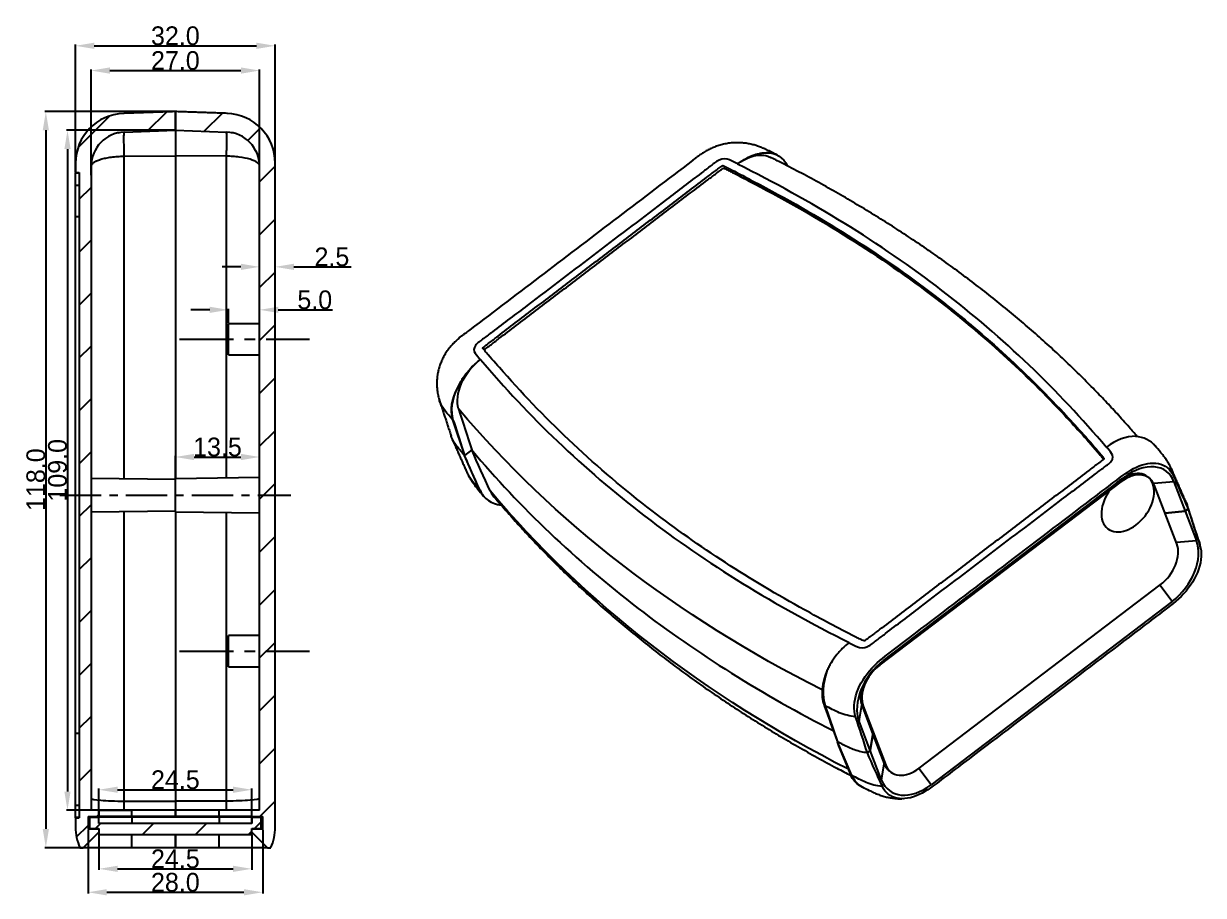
# Model space of a CAD drawing. Header units: inches. Extents: x 120 to 437, y -133 to 179.
# Drawn here: x 247.5 to 436.6, y 26.5 to 166.2 of the extents above; entities that cross this region are included whole.
import ezdxf

# ---------------------------------------------------------------- set-up
doc = ezdxf.new("R2010")
doc.units = ezdxf.units.IN
doc.header["$MEASUREMENT"] = 0
doc.linetypes.add('CENTER', pattern=[2, 1.25, -0.25, 0.25, -0.25])
doc.layers.add('1', color=7, linetype='Continuous')
doc.layers.add('尺寸线', color=80, linetype='Continuous')
doc.dimstyles.get("Standard").update_dxf_attribs({"dimtxt": 3, "dimasz": 3, "dimexe": 0.18, "dimexo": 0.0625, "dimgap": 0.09, "dimtad": 1, "dimtoh": 1, "dimdec": 1, "dimzin": 0, "dimdsep": 46, "dimtxsty": 'Standard', "dimcen": 0, "dimadec": 0, "dimazin": 0, "dimtfac": 1, "dimtdec": 1, "dimtofl": 0, "dimtmove": 0, "dimatfit": 3, "dimfxl": 1, "dimtolj": 1, "dimtzin": 0, "dimarcsym": 2})

# ---------------------------------------------------------------- blocks, each defined once
blk = doc.blocks.new('HATCH1')
at = {"color": 251}
for p, q in [((526.058822, 547.804709), (531.137712, 552.878522)), ((537.157186, 550.410938), (540.268962, 553.519603)), ((526.251197, 539.51585), (528.151197, 541.413951)), ((526.251197, 531.034808), (528.151197, 532.932909)), ((526.251197, 522.553766), (528.151197, 524.451867)), ((526.251197, 514.072724), (528.151197, 515.970825)), ((526.251197, 505.591682), (528.151197, 507.489783)), ((526.251197, 497.11064), (528.151197, 499.008741)), ((526.251197, 488.629598), (528.151197, 490.527699)), ((526.251197, 480.148556), (528.151197, 482.046657)), ((526.251197, 471.667515), (528.151197, 473.565615)), ((526.251197, 463.186473), (528.151197, 465.084574)), ((526.251197, 454.705431), (528.151197, 456.603532)), ((526.251197, 446.224389), (528.151197, 448.12249)), ((529.078548, 440.567872), (529.401197, 440.890198)), ((525.803901, 437.296498), (527.651197, 439.141948))]:
    blk.add_line(p, q, dxfattribs=at)
blk = doc.blocks.new('HATCH3')
at = {"color": 251}
for p, q in [((528.902198, 438.667872), (529.702998, 439.467872)), ((536.390725, 437.667872), (538.192526, 439.467872)), ((544.880252, 437.667872), (546.682053, 439.467872)), ((554.37078, 438.667872), (555.401197, 439.69726)), ((553.369779, 437.667872), (553.901197, 438.198759))]:
    blk.add_line(p, q, dxfattribs=at)
blk = doc.blocks.new('HATCH5')
at = {"color": 251}
for p, q in [((546.278133, 550.406296), (549.179707, 553.304971)), ((553.278957, 548.919081), (555.305218, 550.943316)), ((555.151197, 542.308408), (557.651197, 544.80591)), ((555.151197, 533.827366), (557.651197, 536.324868)), ((555.151197, 525.346324), (557.651197, 527.843826)), ((555.151197, 516.865283), (557.651197, 519.362784)), ((555.151197, 508.384241), (557.651197, 510.881742)), ((555.151197, 499.903199), (557.651197, 502.4007)), ((555.151197, 491.422157), (557.651197, 493.919658)), ((555.151197, 482.941115), (557.651197, 485.438616)), ((555.151197, 474.460073), (557.651197, 476.957574)), ((555.151197, 465.979031), (557.651197, 468.476532)), ((555.151197, 457.497989), (557.651197, 459.99549)), ((555.151197, 449.016947), (557.651197, 451.514448)), ((555.183196, 440.567872), (557.651197, 443.033407))]:
    blk.add_line(p, q, dxfattribs=at)
blk = doc.blocks.new('*D9')
at = {"layer": 'Defpoints', "color": 0}
for p in [(271.82, 152.1), (251.06, 34.1), (271.82, 34.1)]:
    blk.add_point(p, dxfattribs=at)
at = {"layer": '尺寸线', "color": 0, "lineweight": -2}
for p, q in [((271.76, 152.1), (250.88, 152.1)), ((251.06, 149.1), (251.06, 37.1)), ((271.76, 34.1), (250.88, 34.1))]:
    blk.add_line(p, q, dxfattribs=at)
at = {"layer": '尺寸线', "color": 0}
for points in [[(250.56, 149.1), (251.56, 149.1), (251.06, 152.1)], [(250.56, 37.1), (251.56, 37.1), (251.06, 34.1)]]:
    blk.add_solid(points, dxfattribs=at)
at = {"layer": '尺寸线', "color": 0, "insert": (249.47, 93.1), "char_height": 3, "attachment_point": 5, "rotation": 90}
blk.add_mtext('\\A1;118.0', dxfattribs=at)
blk = doc.blocks.new('*D10')
at = {"layer": 'Defpoints', "color": 0}
for p in [(287.82, 162.65), (255.82, 142.32), (287.82, 142.32)]:
    blk.add_point(p, dxfattribs=at)
at = {"layer": '尺寸线', "color": 0, "lineweight": -2}
for p, q in [((255.82, 142.38), (255.82, 162.83)), ((258.82, 162.65), (284.82, 162.65)), ((287.82, 142.38), (287.82, 162.83))]:
    blk.add_line(p, q, dxfattribs=at)
at = {"layer": '尺寸线', "color": 0}
for points in [[(258.82, 163.15), (258.82, 162.15), (255.82, 162.65)], [(284.82, 163.15), (284.82, 162.15), (287.82, 162.65)]]:
    blk.add_solid(points, dxfattribs=at)
at = {"layer": '尺寸线', "color": 0, "insert": (271.82, 164.24), "char_height": 3, "attachment_point": 5}
blk.add_mtext('\\A1;32.0', dxfattribs=at)
blk = doc.blocks.new('*D11')
at = {"layer": 'Defpoints', "color": 0}
for p in [(285.32, 158.68), (258.32, 141.86), (285.32, 141.86)]:
    blk.add_point(p, dxfattribs=at)
at = {"layer": '尺寸线', "color": 0, "lineweight": -2}
for p, q in [((258.32, 141.92), (258.32, 158.86)), ((285.32, 141.92), (285.32, 158.86)), ((261.32, 158.68), (282.32, 158.68))]:
    blk.add_line(p, q, dxfattribs=at)
at = {"layer": '尺寸线', "color": 0}
for points in [[(261.32, 159.18), (261.32, 158.18), (258.32, 158.68)], [(282.32, 159.18), (282.32, 158.18), (285.32, 158.68)]]:
    blk.add_solid(points, dxfattribs=at)
at = {"layer": '尺寸线', "color": 0, "insert": (271.82, 160.27), "char_height": 3, "attachment_point": 5}
blk.add_mtext('\\A1;27.0', dxfattribs=at)
blk = doc.blocks.new('*D12')
at = {"layer": 'Defpoints', "color": 0}
for p in [(271.82, 149.1), (254.53, 40.1), (271.82, 40.1)]:
    blk.add_point(p, dxfattribs=at)
at = {"layer": '尺寸线', "color": 0, "lineweight": -2}
for p, q in [((271.76, 149.1), (254.35, 149.1)), ((254.53, 146.1), (254.53, 43.1)), ((271.76, 40.1), (254.35, 40.1))]:
    blk.add_line(p, q, dxfattribs=at)
at = {"layer": '尺寸线', "color": 0}
for points in [[(254.03, 146.1), (255.03, 146.1), (254.53, 149.1)], [(254.03, 43.1), (255.03, 43.1), (254.53, 40.1)]]:
    blk.add_solid(points, dxfattribs=at)
at = {"layer": '尺寸线', "color": 0, "insert": (252.94, 94.6), "char_height": 3, "attachment_point": 5, "rotation": 90}
blk.add_mtext('\\A1;109.0', dxfattribs=at)
blk = doc.blocks.new('*D13')
at = {"layer": 'Defpoints', "color": 0}
for p in [(285.32, 96.73), (271.82, 93.28), (285.32, 93.28)]:
    blk.add_point(p, dxfattribs=at)
at = {"layer": '尺寸线', "color": 0, "lineweight": -2}
for p, q in [((271.82, 93.34), (271.82, 96.91)), ((274.82, 96.73), (282.32, 96.73)), ((285.32, 93.34), (285.32, 96.91))]:
    blk.add_line(p, q, dxfattribs=at)
at = {"layer": '尺寸线', "color": 0}
for points in [[(274.82, 97.23), (274.82, 96.23), (271.82, 96.73)], [(282.32, 97.23), (282.32, 96.23), (285.32, 96.73)]]:
    blk.add_solid(points, dxfattribs=at)
at = {"layer": '尺寸线', "color": 0, "insert": (278.57, 98.32), "char_height": 3, "attachment_point": 5}
blk.add_mtext('\\A1;13.5', dxfattribs=at)
blk = doc.blocks.new('*D14')
at = {"layer": 'Defpoints', "color": 0}
for p in [(285.32, 120.32), (280.32, 118.1), (285.32, 118.1)]:
    blk.add_point(p, dxfattribs=at)
at = {"layer": '尺寸线', "color": 0, "lineweight": -2}
for p, q in [((277.32, 120.32), (274.32, 120.32)), ((280.32, 118.17), (280.32, 120.5)), ((285.32, 118.17), (285.32, 120.5)), ((288.32, 120.32), (297, 120.32))]:
    blk.add_line(p, q, dxfattribs=at)
at = {"layer": '尺寸线', "color": 0}
for points in [[(277.32, 120.82), (277.32, 119.82), (280.32, 120.32)], [(288.32, 120.82), (288.32, 119.82), (285.32, 120.32)]]:
    blk.add_solid(points, dxfattribs=at)
at = {"layer": '尺寸线', "color": 0, "insert": (294.16, 121.91), "char_height": 3, "attachment_point": 5}
blk.add_mtext('\\A1;5.0', dxfattribs=at)
blk = doc.blocks.new('*D15')
at = {"layer": 'Defpoints', "color": 0}
for p in [(285.32, 127.21), (285.32, 124.44), (287.82, 124.44)]:
    blk.add_point(p, dxfattribs=at)
at = {"layer": '尺寸线', "color": 0, "lineweight": -2}
for p, q in [((282.32, 127.21), (279.32, 127.21)), ((285.32, 124.5), (285.32, 127.39)), ((287.82, 124.5), (287.82, 127.39)), ((290.82, 127.21), (300, 127.21))]:
    blk.add_line(p, q, dxfattribs=at)
at = {"layer": '尺寸线', "color": 0}
for points in [[(282.32, 127.71), (282.32, 126.71), (285.32, 127.21)], [(290.82, 127.71), (290.82, 126.71), (287.82, 127.21)]]:
    blk.add_solid(points, dxfattribs=at)
at = {"layer": '尺寸线', "color": 0, "insert": (296.91, 128.8), "char_height": 3, "attachment_point": 5}
blk.add_mtext('\\A1;2.5', dxfattribs=at)
blk = doc.blocks.new('*D16')
at = {"layer": 'Defpoints', "color": 0}
for p in [(259.57, 36.2), (284.07, 36.2), (284.07, 30.71)]:
    blk.add_point(p, dxfattribs=at)
at = {"layer": '尺寸线', "color": 0, "lineweight": -2}
for p, q in [((259.57, 36.14), (259.57, 30.53)), ((284.07, 36.14), (284.07, 30.53)), ((262.57, 30.71), (281.07, 30.71))]:
    blk.add_line(p, q, dxfattribs=at)
at = {"layer": '尺寸线', "color": 0}
for points in [[(262.57, 31.21), (262.57, 30.21), (259.57, 30.71)], [(281.07, 31.21), (281.07, 30.21), (284.07, 30.71)]]:
    blk.add_solid(points, dxfattribs=at)
at = {"layer": '尺寸线', "color": 0, "insert": (271.82, 32.3), "char_height": 3, "attachment_point": 5}
blk.add_mtext('\\A1;24.5', dxfattribs=at)
blk = doc.blocks.new('*D17')
at = {"layer": 'Defpoints', "color": 0}
for p in [(257.82, 37.1), (285.82, 37.1), (285.82, 26.95)]:
    blk.add_point(p, dxfattribs=at)
at = {"layer": '尺寸线', "color": 0, "lineweight": -2}
for p, q in [((257.82, 37.04), (257.82, 26.77)), ((285.82, 37.04), (285.82, 26.77)), ((260.82, 26.95), (282.82, 26.95))]:
    blk.add_line(p, q, dxfattribs=at)
at = {"layer": '尺寸线', "color": 0}
for points in [[(260.82, 27.45), (260.82, 26.45), (257.82, 26.95)], [(282.82, 27.45), (282.82, 26.45), (285.82, 26.95)]]:
    blk.add_solid(points, dxfattribs=at)
at = {"layer": '尺寸线', "color": 0, "insert": (271.82, 28.54), "char_height": 3, "attachment_point": 5}
blk.add_mtext('\\A1;28.0', dxfattribs=at)
blk = doc.blocks.new('*D18')
at = {"layer": 'Defpoints', "color": 0}
for p in [(284.07, 43.39), (259.57, 38), (284.07, 38)]:
    blk.add_point(p, dxfattribs=at)
at = {"layer": '尺寸线', "color": 0, "lineweight": -2}
for p, q in [((259.57, 38.07), (259.57, 43.57)), ((284.07, 38.07), (284.07, 43.57)), ((262.57, 43.39), (281.07, 43.39))]:
    blk.add_line(p, q, dxfattribs=at)
at = {"layer": '尺寸线', "color": 0}
for points in [[(262.57, 43.89), (262.57, 42.89), (259.57, 43.39)], [(281.07, 43.89), (281.07, 42.89), (284.07, 43.39)]]:
    blk.add_solid(points, dxfattribs=at)
at = {"layer": '尺寸线', "color": 0, "insert": (271.82, 44.98), "char_height": 3, "attachment_point": 5}
blk.add_mtext('\\A1;24.5', dxfattribs=at)

msp = doc.modelspace()

# ---------------------------------------------------------------- linework, layer by layer
at = {"layer": '1', "color": 252}
for p, q in [((271.82, 149.1), (271.82, 152.1)), ((271.82, 152.1), (271.82, 149.1)), ((263.63, 148.82), (271.82, 149.1)), ((271.82, 149.1), (280.02, 148.82)), ((271.82, 149.1), (271.82, 145)), ((271.82, 149.1), (271.82, 145)), ((255.82, 143.82), (255.82, 142.32)), ((263.63, 144.95), (271.82, 145)), ((280.02, 144.95), (271.82, 145)), ((287.82, 37.39), (287.82, 143.82)), ((361.95, 143.72), (361.91, 143.69)), ((361.95, 143.72), (361.95, 143.72)), ((255.82, 142.32), (256.42, 142.32)), ((255.82, 142.32), (256.42, 142.32)), ((255.82, 142.3), (256.42, 142.3)), ((256.42, 142.32), (256.42, 38.89)), ((258.32, 143.32), (258.32, 40.1)), ((285.32, 40.1), (285.32, 143.32)), ((360.97, 142.75), (361.12, 142.35)), ((255.82, 140.3), (256.42, 140.3)), ((364.5, 140.9), (364.66, 140.5)), ((255.82, 135.28), (256.42, 135.28)), ((280.32, 113.1), (280.32, 118.1)), ((285.32, 118.1), (280.32, 118.1)), ((321.14, 114.28), (321.27, 113.94)), ((280.32, 113.1), (285.32, 113.1)), ((320.73, 112.38), (320.69, 112.35)), ((320.69, 112.35), (320.69, 112.35)), ((316.26, 102.71), (318.16, 96.98)), ((414.19, 103.8), (414.35, 103.39)), ((319.32, 97.86), (318.16, 96.98)), ((319.32, 97.86), (318.16, 96.98)), ((320.54, 91.53), (318.16, 96.98)), ((419.77, 97.58), (419.92, 97.17)), ((421.01, 98.29), (421.04, 98.32)), ((421.04, 98.32), (421.05, 98.32)), ((271.82, 93.1), (258.32, 93.29)), ((285.32, 93.44), (271.82, 93.25)), ((271.82, 87.95), (271.82, 93.25)), ((423.34, 92.77), (384.71, 63.39)), ((385.31, 64.12), (423.94, 93.5)), ((423.16, 92.91), (423.34, 92.77)), ((427.9, 93.39), (427.66, 93.57)), ((431.86, 92.77), (428.63, 92.47)), ((431.86, 92.77), (433.67, 88.04)), ((432.33, 82.82), (428.71, 92.27)), ((258.32, 87.92), (271.82, 88.1)), ((271.82, 87.95), (285.32, 87.77)), ((430.44, 87.74), (433.67, 88.04)), ((433.67, 88.04), (430.44, 87.74)), ((433.67, 88.04), (434.14, 88.4)), ((434.14, 88.4), (433.67, 88.04)), ((433.67, 88.04), (435.48, 83.31)), ((435.48, 83.31), (432.25, 83.01)), ((391.04, 46.84), (429.67, 76.22)), ((431.56, 73.58), (429.61, 76.17)), ((431.56, 73.58), (392.93, 44.2)), ((280.32, 63.1), (280.32, 68.1)), ((285.32, 68.1), (280.32, 68.1)), ((379.79, 66.95), (379.83, 66.98)), ((379.79, 66.95), (379.79, 66.95)), ((280.32, 63.1), (285.32, 63.1)), ((384.56, 63.5), (384.71, 63.39)), ((375.97, 56.84), (377.92, 51.07)), ((381.39, 54.39), (381.82, 56.97)), ((381.82, 56.97), (383.63, 52.25)), ((381.82, 56.97), (382.06, 56.79)), ((382.06, 56.79), (385.68, 47.34)), ((383.2, 49.66), (381.39, 54.39)), ((255.82, 52.47), (256.42, 52.47)), ((380.24, 45.66), (377.92, 51.07)), ((383.63, 52.25), (383.2, 49.66)), ((383.2, 49.66), (383.63, 52.25)), ((383.63, 52.25), (385.44, 47.52)), ((382.73, 49.3), (383.2, 49.66)), ((383.2, 49.66), (382.73, 49.3)), ((385.01, 44.93), (383.2, 49.66)), ((385.01, 44.93), (385.44, 47.52)), ((385.44, 47.52), (385.68, 47.34)), ((386.25, 46.4), (386.49, 46.22)), ((392.93, 44.2), (390.98, 46.79)), ((255.82, 40.91), (256.42, 40.91)), ((259.57, 40.1), (258.32, 40.1)), ((259.57, 40.1), (259.57, 39.1)), ((259.57, 40.1), (264.82, 40.1)), ((263.63, 40.1), (263.63, 41.56)), ((264.82, 39.1), (264.82, 40.1)), ((271.82, 40.1), (264.82, 40.1)), ((271.82, 41.54), (271.82, 40.1)), ((271.82, 41.54), (271.82, 40.1)), ((271.82, 40.1), (271.82, 39.1)), ((278.82, 40.1), (271.82, 40.1)), ((271.82, 39.1), (271.82, 40.1)), ((278.82, 39.1), (278.82, 40.1)), ((284.07, 40.1), (278.82, 40.1)), ((280.02, 40.1), (280.02, 41.56)), ((285.32, 40.1), (284.07, 40.1)), ((284.07, 39.1), (284.07, 40.1)), ((256.42, 38.95), (255.82, 38.95)), ((255.82, 38.89), (255.82, 37.39)), ((255.82, 38.89), (256.42, 38.89)), ((256.42, 38.89), (255.82, 38.89)), ((257.82, 39.1), (259.57, 39.1)), ((257.82, 39.1), (257.82, 37.1)), ((258.07, 39), (258.07, 37.2)), ((258.07, 39), (259.57, 39)), ((264.82, 39.1), (259.57, 39.1)), ((259.57, 38), (259.57, 39)), ((264.82, 39), (259.57, 39)), ((284.07, 38), (259.57, 38)), ((264.82, 39.1), (264.82, 39)), ((271.82, 39.1), (264.82, 39.1)), ((264.82, 39), (264.82, 38)), ((278.82, 39), (264.82, 39)), ((271.82, 39.1), (271.82, 39)), ((278.82, 39.1), (271.82, 39.1)), ((271.82, 39), (271.82, 39.1)), ((284.07, 39.1), (278.82, 39.1)), ((278.82, 39.1), (278.82, 39)), ((278.82, 39), (278.82, 38)), ((284.07, 39), (278.82, 39)), ((284.07, 39.1), (285.82, 39.1)), ((284.07, 39), (284.07, 38)), ((284.07, 39), (285.57, 39)), ((285.57, 37.2), (285.57, 39)), ((285.82, 37.1), (285.82, 39.1)), ((257.07, 34.1), (259.57, 36.6)), ((257.82, 37.1), (259.57, 37.1)), ((258.07, 37.2), (259.57, 37.2)), ((259.57, 37.2), (259.57, 36.2)), ((259.57, 37.1), (259.57, 36.6)), ((259.57, 36.2), (284.07, 36.2)), ((264.82, 34.1), (264.82, 36.2)), ((271.82, 36.2), (271.82, 34.1)), ((271.82, 34.1), (271.82, 36.2)), ((278.82, 34.1), (278.82, 36.2)), ((284.07, 37.2), (285.57, 37.2)), ((284.07, 36.2), (284.07, 37.2)), ((284.07, 37.1), (285.82, 37.1)), ((284.07, 36.6), (284.07, 37.1)), ((284.07, 36.6), (286.57, 34.1)), ((256.53, 34.1), (257.07, 34.1)), ((264.82, 34.1), (257.07, 34.1)), ((271.82, 34.1), (264.82, 34.1)), ((278.82, 34.1), (271.82, 34.1)), ((286.57, 34.1), (278.82, 34.1)), ((286.57, 34.1), (287.12, 34.1))]:
    msp.add_line(p, q, dxfattribs=at)
at = {"layer": '1', "color": 23, "linetype": 'CENTER', "ltscale": 6.948604}
for p, q in [((272.47, 115.6), (293.32, 115.6)), ((272.47, 65.6), (293.32, 65.6))]:
    msp.add_line(p, q, dxfattribs=at)
at = {"layer": '1', "color": 23, "linetype": 'CENTER', "ltscale": 5.2882}
msp.add_line((253.32, 90.6), (290.34, 90.6), dxfattribs=at)
at = {"layer": '1', "color": 252}
for centre, radius, start, end in [((263.82, 143.82), 8, 92, 180), ((279.82, 143.82), 8, 0, 88), ((263.82, 143.32), 5.5, 92, 180), ((279.82, 143.32), 5.5, 0, 88), ((263.82, 37.39), 8, 180, 204.2382), ((279.82, 37.39), 8, 335.7618, 0)]:
    msp.add_arc(centre, radius, start, end, dxfattribs=at)
for centre, major_axis, ratio, start_param, end_param in [((364.59, 138.03), (3.56, 7.16), 0.61032, 6.278135, 6.615276), ((323.13, 106.5), (-6.12, -5.15), 0.703154, 5.199884, 6.008678), ((422.74, 93.36), (-6.12, -5.15), 0.703154, 3.136835, 3.745692), ((424.46, 89.4), (3.2, 4.16), 0.66581, 0.000021, 6.283206), ((425.94, 88.27), (-4.72, -6.15), 0.66581, 2.753823, 4.32462), ((424.7, 89.22), (3.2, 4.16), 0.66581, 5.895416, 7.466212), ((327.27, 95.7), (6.12, 5.15), 0.703154, 2.936899, 3.147274), ((429.56, 78.81), (-4.72, -6.15), 0.66581, 1.183027, 2.753823), ((428.32, 79.77), (3.2, 4.16), 0.66581, 4.32462, 5.895416), ((381.28, 61.83), (3.56, 7.16), 0.61032, 1.786287, 2.595077), ((381.28, 61.83), (3.56, 7.16), 0.61032, 1.786283, 1.786287), ((387.31, 58.89), (-4.72, -6.15), 0.66581, 4.32462, 5.895416), ((386.07, 59.84), (3.2, 4.16), 0.66581, 1.183027, 2.753823), ((385.83, 60.02), (3.2, 4.16), 0.66581, 2.147938, 2.753823), ((389.45, 50.57), (3.2, 4.16), 0.66581, 2.753823, 3.141614), ((389.68, 50.39), (3.2, 4.16), 0.66581, 2.753823, 4.32462), ((385.42, 51.03), (-3.56, -7.16), 0.61032, 5.806482, 6.286537), ((390.93, 49.43), (-4.72, -6.15), 0.66581, 5.895416, 7.466212)]:
    msp.add_ellipse(centre, major_axis=major_axis, ratio=ratio, start_param=start_param, end_param=end_param, dxfattribs=at)
for points, degree in [([(271.82, 152.1), (263.54, 151.82)], 1), ([(280.1, 151.82), (271.82, 152.1)], 1), ([(280.1, 151.82), (280.1, 151.83), (280.1, 151.82), (280.1, 151.81)], 3), ([(263.63, 93.22), (263.63, 110.55), (263.63, 127.87), (263.63, 144.95)], 3), ([(280.02, 93.37), (280.02, 110.65), (280.02, 127.92), (280.02, 144.95)], 3), ([(366.54, 145.51), (368.08, 145.51), (369.32, 144.75), (369.9, 143.4)], 3), ([(368.33, 145.12), (368.18, 145.19)], 1), ([(360.97, 142.75), (362.17, 142.16), (363.32, 141.52), (364.5, 140.9)], 3), ([(361.12, 142.35), (362.32, 141.75), (363.48, 141.11), (364.66, 140.5)], 3), ([(255.82, 135.28), (255.82, 136.95), (255.82, 138.63), (255.82, 140.3)], 3), ([(324.37, 110.38), (323.58, 111.29), (322.74, 112.17), (321.97, 113.1)], 3), ([(316.37, 102.58), (315.91, 104.05), (316.17, 106.02), (317.07, 107.89)], 3), ([(317.07, 107.89), (317.07, 107.89)], 1), ([(314.16, 105.75), (315.09, 102.91), (316.03, 100.06)], 2), ([(317.22, 104.44), (317.92, 102.25), (318.62, 100.05), (319.32, 97.86)], 3), ([(375.49, 59.39), (352.12, 71.18), (332.4, 86.43), (317.22, 104.44)], 3), ([(316.37, 102.58), (316.34, 102.62), (316.3, 102.67), (316.26, 102.71)], 3), ([(414.19, 103.8), (416.1, 101.75), (417.99, 99.7), (419.77, 97.58)], 3), ([(414.35, 103.39), (416.25, 101.35), (418.15, 99.3), (419.92, 97.17)], 3), ([(316.19, 99.63), (317.39, 96.89), (318.6, 94.15)], 2), ([(425.72, 100.05), (424.22, 100.09), (422.55, 99.47), (421.05, 98.32)], 3), ([(428.85, 98.55), (428.72, 98.69)], 1), ([(322.25, 91.3), (321.27, 93.49), (320.3, 95.67), (319.32, 97.86)], 3), ([(431.41, 94.9), (431.57, 94.55), (431.68, 94.18), (431.74, 93.79)], 3), ([(433.83, 89.41), (432.62, 92.15), (431.42, 94.89)], 2), ([(320.54, 91.53), (319.83, 92.37), (319.04, 93.19), (318.6, 94.15)], 3), ([(431.74, 93.79), (432.54, 91.99), (433.34, 90.2), (434.14, 88.4)], 3), ([(320.65, 91.39), (320.62, 91.44), (320.58, 91.48), (320.54, 91.53)], 3), ([(320.65, 91.39), (321.27, 90.01), (322.51, 89.16), (324.02, 89.03)], 3), ([(322.25, 91.3), (322.39, 90.99), (322.57, 90.72), (322.77, 90.48)], 3), ([(379.68, 46.67), (356.68, 58.41), (337.24, 73.51), (322.25, 91.3)], 3), ([(321.16, 90.51), (321.29, 90.37)], 1), ([(435.86, 83.29), (434.92, 86.14), (433.99, 88.98)], 2), ([(263.63, 41.56), (263.63, 56.92), (263.63, 72.45), (263.63, 87.99)], 3), ([(271.82, 87.91), (271.82, 72.35), (271.82, 56.8), (271.82, 41.54)], 3), ([(271.82, 87.91), (271.82, 72.35), (271.82, 56.8), (271.82, 41.54)], 3), ([(280.02, 41.56), (280.02, 56.87), (280.02, 72.35), (280.02, 87.84)], 3), ([(434.14, 88.4), (434.76, 86.47), (435.39, 84.54), (436.02, 82.61)], 3), ([(435.86, 83.29), (435.93, 83.06), (435.98, 82.84), (436.02, 82.61)], 3), ([(380.77, 67.92), (378.01, 69.29), (375.33, 70.75), (372.67, 72.22)], 3), ([(376.25, 62.43), (375.41, 60.5), (375.23, 58.47), (375.79, 56.93)], 3), ([(375.97, 56.84), (375.91, 56.87), (375.85, 56.9), (375.79, 56.93)], 3), ([(382.73, 49.3), (382.11, 51.23), (381.48, 53.16), (380.85, 55.09)], 3), ([(255.82, 40.91), (255.82, 44.75), (255.82, 48.61), (255.82, 52.47)], 3), ([(385.13, 43.91), (384.33, 45.71), (383.53, 47.5), (382.73, 49.3)], 3), ([(381.54, 44.03), (380.89, 44.41), (380.38, 44.99), (380.07, 45.75)], 3), ([(380.24, 45.66), (380.19, 45.69), (380.13, 45.72), (380.07, 45.75)], 3), ([(381.68, 43.94), (381.83, 43.87)], 1), ([(388.46, 41.96), (388.49, 41.96), (388.51, 41.96), (388.54, 41.96)], 3)]:
    msp.add_open_spline(points, degree=degree, dxfattribs=at)
for points, knots in [([(262.73, 148.71), (262.76, 148.72), (262.79, 148.72), (262.83, 148.73), (262.84, 148.73), (262.85, 148.73)], [0, 0, 0, 0, 0.702459, 0.926814, 1, 1, 1, 1]), ([(263.63, 144.95), (263.63, 145.09), (263.62, 145.22), (263.62, 145.48), (263.61, 145.87), (263.6, 146.24), (263.59, 146.95), (263.58, 147.37), (263.58, 148.07), (263.59, 148.35), (263.6, 148.63), (263.61, 148.73), (263.62, 148.79), (263.62, 148.81), (263.63, 148.82), (263.63, 148.82)], [0, 0, 0, 0, 0.0625, 0.0625, 0.125, 0.25, 0.25, 0.5, 0.5, 0.75, 0.75, 0.875, 0.9375, 0.9375, 1, 1, 1, 1]), ([(280.02, 144.95), (280.03, 145.32), (280.05, 146.03), (280.06, 146.98), (280.07, 147.88), (280.06, 148.65), (280.03, 148.76), (280.02, 148.82)], [0, 0, 0, 0, 0.171593, 0.338483, 0.5007, 0.745116, 1, 1, 1, 1]), ([(280.8, 148.73), (280.82, 148.73), (280.85, 148.72), (280.89, 148.72), (280.91, 148.71)], [0, 0, 0, 0, 0.297546, 1, 1, 1, 1]), ([(368.14, 145.21), (367.75, 145.4), (367.25, 145.65), (366.7, 145.92), (366.53, 146), (366.42, 146.05), (366.12, 146.19), (365.63, 146.4), (364.93, 146.65), (364.21, 146.85), (363.47, 147), (362.71, 147.09), (361.92, 147.13), (361.11, 147.1), (360.29, 147), (359.5, 146.84), (358.75, 146.62), (358.05, 146.35), (357.38, 146.05), (356.75, 145.71), (356.17, 145.34), (355.69, 145.01), (355.33, 144.73), (355.02, 144.49), (346.87, 138.3), (334.88, 129.18), (322.73, 119.93), (318.4, 116.65), (317.99, 116.33), (317.76, 116.16), (317.58, 116.02), (317.24, 115.75), (316.77, 115.34), (316.22, 114.77), (315.72, 114.19), (315.28, 113.58), (314.88, 112.94), (314.55, 112.28), (314.27, 111.6), (314.04, 110.91), (313.87, 110.2), (313.76, 109.46), (313.71, 108.71), (313.73, 107.95), (313.81, 107.21), (313.96, 106.49), (314.08, 106.01), (314.16, 105.79), (314.17, 105.78)], [0, 0, 0, 0, 0.02173, 0.028455, 0.030103, 0.031626, 0.03357, 0.043551, 0.053458, 0.063561, 0.073704, 0.083852, 0.094, 0.10523, 0.116276, 0.127117, 0.137304, 0.14723, 0.156991, 0.166542, 0.175764, 0.18427, 0.19008, 0.194196, 0.20065, 0.61446, 0.821364, 0.834296, 0.840358, 0.84308, 0.846049, 0.849561, 0.860497, 0.871015, 0.881276, 0.891351, 0.901294, 0.911141, 0.920922, 0.930654, 0.940353, 0.950028, 0.960511, 0.970499, 0.980469, 0.990253, 0.999854, 1, 1, 1, 1]), ([(258.32, 143.32), (258.32, 143.43), (258.36, 143.53), (258.46, 143.68), (258.5, 143.73), (258.6, 143.83), (258.66, 143.88), (258.85, 144.03), (259.01, 144.12), (259.3, 144.25), (259.4, 144.29), (259.62, 144.38), (259.74, 144.41), (260.1, 144.53), (260.37, 144.6), (260.8, 144.69), (260.95, 144.71), (261.26, 144.77), (261.42, 144.79), (261.9, 144.85), (262.23, 144.89), (262.75, 144.92), (262.92, 144.93), (263.19, 144.94), (263.28, 144.94), (263.45, 144.95), (263.54, 144.95), (263.63, 144.95)], [0, 0, 0, 0, 0.125, 0.125, 0.1875, 0.1875, 0.25, 0.25, 0.375, 0.375, 0.4375, 0.4375, 0.5, 0.5, 0.625, 0.625, 0.6875, 0.6875, 0.75, 0.75, 0.875, 0.875, 0.9375, 0.9375, 0.96875, 0.96875, 1, 1, 1, 1]), ([(271.82, 145), (271.82, 128.05), (271.82, 110.7), (271.82, 93.31), (271.82, 93.3), (271.82, 93.28)], [0, 0, 0, 0, 0.999032, 0.999032, 1, 1, 1, 1]), ([(271.82, 145), (271.82, 128.05), (271.82, 110.7), (271.82, 93.31), (271.82, 93.3), (271.82, 93.28)], [0, 0, 0, 0, 0.999032, 0.999032, 1, 1, 1, 1]), ([(285.32, 143.32), (285.3, 143.44), (285.26, 143.65), (284.83, 144.05), (283.89, 144.48), (282.41, 144.79), (281.07, 144.92), (280.37, 144.94), (280.02, 144.95)], [0, 0, 0, 0, 0.142255, 0.250542, 0.499795, 0.748923, 0.875328, 1, 1, 1, 1]), ([(361.95, 143.72), (361.51, 143.94), (361.07, 144.16), (360.17, 144.58), (359.52, 144.57), (358.68, 144.2), (358.44, 144.02), (357.98, 143.67), (357.28, 143.14), (354.72, 141.19), (348.68, 136.59), (339.38, 129.52), (330.08, 122.45), (324.03, 117.85), (321.48, 115.91), (320.78, 115.38), (320.32, 115.02), (320.08, 114.84), (319.6, 114.2), (319.59, 113.7), (320.13, 113.02), (320.41, 112.69), (320.69, 112.35)], [0, 0, 0, 0, 0.03125, 0.03125, 0.0625, 0.0625, 0.078125, 0.078125, 0.09375, 0.125, 0.25, 0.5, 0.75, 0.875, 0.90625, 0.921875, 0.921875, 0.9375, 0.9375, 0.96875, 0.96875, 1, 1, 1, 1]), ([(361.91, 143.69), (363.2, 144.67), (364.61, 145.2), (366.28, 145.12), (366.7, 145.01), (367.08, 144.82)], [0, 0, 0, 0, 0.720234, 0.720234, 1, 1, 1, 1]), ([(361.95, 143.72), (362.14, 143.87), (362.52, 144.14), (363.29, 144.62), (364.27, 145.09), (365.24, 145.38), (365.99, 145.5), (366.36, 145.51), (366.54, 145.51)], [0, 0, 0, 0, 0.130053, 0.24992, 0.499979, 0.74922, 0.876128, 1, 1, 1, 1]), ([(425.99, 100.02), (425.56, 100.52), (424.49, 101.74), (422.8, 103.63), (420.87, 105.72), (418.85, 107.81), (416.66, 110.01), (414.32, 112.27), (411.86, 114.55), (409.36, 116.79), (406.8, 118.98), (404.2, 121.14), (401.54, 123.26), (398.83, 125.33), (396.07, 127.37), (393.26, 129.37), (390.4, 131.33), (387.48, 133.25), (384.52, 135.12), (381.5, 136.96), (378.44, 138.76), (375.34, 140.51), (372.19, 142.21), (369.42, 143.65), (367.72, 144.51), (367.08, 144.83)], [0, 0, 0, 0, 0.027865, 0.068924, 0.106634, 0.146784, 0.189789, 0.235765, 0.281757, 0.327781, 0.373834, 0.419698, 0.465619, 0.511561, 0.557529, 0.603531, 0.649571, 0.695658, 0.741795, 0.787984, 0.834172, 0.880322, 0.926445, 0.972539, 1, 1, 1, 1]), ([(255.82, 140.3), (255.82, 140.6), (255.82, 141.2), (255.82, 141.79), (255.82, 142.13), (255.82, 142.13), (255.82, 142.17), (255.82, 142.24), (255.82, 142.29), (255.82, 142.3), (255.82, 142.31)], [0, 0, 0, 0, 0.246676, 0.487185, 0.493351, 0.55502, 0.616689, 0.740027, 0.863365, 1, 1, 1, 1]), ([(321.97, 113.1), (321.83, 113.27), (321.55, 113.6), (321.28, 113.92), (321.13, 114.11), (321.13, 114.12), (321.12, 114.15), (321.11, 114.2), (321.12, 114.25), (321.13, 114.27), (321.13, 114.27), (321.14, 114.28), (321.14, 114.28), (321.14, 114.28), (321.14, 114.28), (321.16, 114.3), (321.21, 114.35), (321.52, 114.59), (322.39, 115.24), (324.89, 117.15), (329.12, 120.36), (334.69, 124.6), (340.27, 128.84), (345.85, 133.08), (351.42, 137.32), (355.62, 140.52), (358.16, 142.45), (358.93, 143.04), (359.26, 143.28), (359.35, 143.35), (359.39, 143.38), (359.42, 143.39), (359.41, 143.39), (359.44, 143.4), (359.46, 143.41), (359.55, 143.42), (359.49, 143.47), (360.03, 143.22), (360.39, 143.04), (360.74, 142.86), (360.97, 142.75)], [0, 0, 0, 0, 0.015625, 0.030859, 0.03125, 0.035156, 0.039062, 0.046875, 0.054688, 0.062354, 0.0625, 0.063477, 0.064453, 0.066406, 0.066492, 0.068359, 0.070312, 0.078125, 0.09375, 0.125, 0.25, 0.375, 0.5, 0.625, 0.75, 0.875, 0.90625, 0.921875, 0.925781, 0.929688, 0.931641, 0.933594, 0.9375, 0.941406, 0.945312, 0.953125, 0.96875, 0.976562, 0.984375, 1, 1, 1, 1]), ([(321.31, 113.89), (321.32, 113.9), (321.37, 113.94), (321.67, 114.18), (322.54, 114.84), (325.05, 116.75), (329.27, 119.96), (334.84, 124.19), (340.42, 128.44), (346, 132.68), (351.57, 136.92), (355.78, 140.12), (358.31, 142.04), (359.09, 142.63), (359.41, 142.88), (359.51, 142.95), (359.55, 142.97), (359.57, 142.99), (359.57, 142.99), (359.59, 143), (359.62, 143), (359.7, 143.02), (359.65, 143.07), (360.18, 142.81), (360.55, 142.63), (360.9, 142.46), (361.12, 142.35)], [0, 0, 0, 0, 0.002314, 0.010698, 0.027466, 0.061001, 0.195144, 0.329287, 0.463429, 0.597572, 0.731715, 0.865857, 0.899393, 0.916161, 0.920353, 0.924545, 0.926641, 0.928737, 0.932929, 0.937121, 0.941313, 0.949697, 0.966464, 0.974848, 0.983232, 1, 1, 1, 1]), ([(421.01, 98.29), (413.34, 107.4), (404.56, 115.84), (384.78, 131.03), (373.78, 137.79), (361.91, 143.69)], [0, 0, 0, 0, 0.5, 0.5, 1, 1, 1, 1]), ([(364.5, 140.9), (374.96, 135.47), (392.98, 124.14), (407.95, 110.49), (414.19, 103.8)], [0, 0, 0, 0, 0.539731, 1, 1, 1, 1]), ([(364.66, 140.5), (375.11, 135.06), (393.14, 123.73), (408.11, 110.09), (414.35, 103.39)], [0, 0, 0, 0, 0.539731, 1, 1, 1, 1]), ([(255.82, 52.47), (255.82, 65.13), (255.82, 92.81), (255.82, 120.48), (255.82, 135.28)], [0, 0, 0, 0, 0.460282, 1, 1, 1, 1]), ([(317.22, 104.44), (316.86, 105.58), (317.04, 107.08), (318.34, 110), (319.45, 111.4), (320.73, 112.38)], [0, 0, 0, 0, 0.5, 0.5, 1, 1, 1, 1]), ([(317.07, 107.89), (317.27, 108.32), (317.5, 108.74), (317.89, 109.35), (318.03, 109.55), (318.24, 109.85), (318.32, 109.95), (318.47, 110.14), (318.54, 110.24), (318.93, 110.72), (319.26, 111.08), (319.78, 111.58), (319.96, 111.74), (320.32, 112.06), (320.5, 112.21), (320.69, 112.35)], [0, 0, 0, 0, 0.25, 0.25, 0.375, 0.375, 0.4375, 0.4375, 0.5, 0.5, 0.75, 0.75, 0.875, 0.875, 1, 1, 1, 1]), ([(320.73, 112.38), (328.4, 103.27), (337.18, 94.84), (356.96, 79.64), (367.96, 72.89), (379.83, 66.98)], [0, 0, 0, 0, 0.5, 0.5, 1, 1, 1, 1]), ([(372.67, 72.22), (363.94, 77.02), (346.15, 88.54), (331.43, 102.37), (324.37, 110.38)], [0, 0, 0, 0, 0.460282, 1, 1, 1, 1]), ([(316.26, 102.71), (315.47, 103.66), (314.56, 104.57), (314.17, 105.72), (314.16, 105.75), (314.15, 105.78)], [0, 0, 0, 0, 0.976086, 0.976086, 1, 1, 1, 1]), ([(316.37, 102.58), (316.39, 102.51), (316.41, 102.45), (316.43, 102.39), (317.01, 100.58), (317.58, 98.78), (318.16, 96.98)], [0, 0, 0, 0, 0.033722, 0.033722, 0.033722, 1, 1, 1, 1]), ([(318.16, 96.98), (317.76, 97.45), (317.37, 97.92), (316.78, 98.63), (316.62, 98.85), (316.32, 99.34), (316.19, 99.61), (316.06, 99.97), (316.03, 100.05), (316, 100.13)], [0, 0, 0, 0, 0.465983, 0.465983, 0.698975, 0.698975, 0.931966, 0.931966, 1, 1, 1, 1]), ([(318.16, 96.98), (317.76, 97.45), (317.37, 97.92), (316.78, 98.63), (316.62, 98.85), (316.32, 99.34), (316.19, 99.61), (316.07, 99.94), (316.05, 100), (316.03, 100.06)], [0, 0, 0, 0, 0.475172, 0.475172, 0.712758, 0.712758, 0.950344, 0.950344, 1, 1, 1, 1]), ([(429.74, 97.46), (429.74, 97.46), (429.75, 97.45), (429.75, 97.45), (429.75, 97.45), (429.74, 97.46), (429.36, 97.92), (429.16, 98.16), (428.88, 98.5)], [0, 0, 0, 0, 0.000015, 0.000027, 0.00003, 0.000033, 0.032825, 1, 1, 1, 1]), ([(320.65, 91.39), (320.63, 91.46), (320.6, 91.52), (320.57, 91.58), (319.76, 93.38), (318.96, 95.18), (318.16, 96.98)], [0, 0, 0, 0, 0.033722, 0.033722, 0.033722, 1, 1, 1, 1]), ([(319.32, 97.86), (327.07, 88.65), (335.99, 80.15), (355.48, 65.17), (365.95, 58.62), (377.25, 52.87)], [0, 0, 0, 0, 0.513075, 0.513075, 1, 1, 1, 1]), ([(379.79, 66.95), (380.23, 66.73), (380.67, 66.51), (381.57, 66.09), (382.22, 66.1), (383.06, 66.47), (383.3, 66.65), (383.76, 67.01), (384.46, 67.54), (387.02, 69.48), (393.06, 74.08), (402.36, 81.15), (411.66, 88.22), (417.7, 92.82), (420.26, 94.77), (420.96, 95.3), (421.42, 95.65), (421.66, 95.83), (422.14, 96.48), (422.15, 96.97), (421.61, 97.65), (421.33, 97.99), (421.04, 98.32)], [0, 0, 0, 0, 0.03125, 0.03125, 0.0625, 0.0625, 0.078125, 0.078125, 0.09375, 0.125, 0.25, 0.5, 0.75, 0.875, 0.90625, 0.921875, 0.921875, 0.9375, 0.9375, 0.96875, 0.96875, 1, 1, 1, 1]), ([(419.77, 97.58), (419.91, 97.41), (420.19, 97.08), (420.46, 96.75), (420.61, 96.56), (420.61, 96.56), (420.62, 96.53), (420.63, 96.47), (420.62, 96.42), (420.61, 96.41), (420.61, 96.4), (420.6, 96.4), (420.6, 96.39), (420.6, 96.4), (420.59, 96.39), (420.58, 96.38), (420.53, 96.33), (420.22, 96.09), (419.35, 95.43), (416.84, 93.52), (412.62, 90.31), (407.05, 86.08), (401.47, 81.83), (395.89, 77.59), (390.32, 73.35), (386.12, 70.15), (383.58, 68.23), (382.8, 67.64), (382.48, 67.39), (382.39, 67.32), (382.35, 67.3), (382.32, 67.28), (382.33, 67.28), (382.3, 67.27), (382.28, 67.27), (382.19, 67.25), (382.25, 67.2), (381.71, 67.46), (381.35, 67.64), (381, 67.81), (380.77, 67.92)], [0, 0, 0, 0, 0.015625, 0.030859, 0.03125, 0.035156, 0.039062, 0.046875, 0.054688, 0.062354, 0.0625, 0.063477, 0.064453, 0.066406, 0.066492, 0.068359, 0.070312, 0.078125, 0.09375, 0.125, 0.25, 0.375, 0.5, 0.625, 0.75, 0.875, 0.90625, 0.921875, 0.925781, 0.929688, 0.931641, 0.933594, 0.9375, 0.941406, 0.945312, 0.953125, 0.96875, 0.976562, 0.984375, 1, 1, 1, 1]), ([(419.92, 97.17), (420.06, 97), (420.29, 96.74), (420.51, 96.47), (420.58, 96.38)], [0, 0, 0, 0, 0.626959, 1, 1, 1, 1]), ([(431.39, 94.89), (431.33, 95.05), (431.16, 95.41), (430.87, 95.94), (430.53, 96.46), (430.22, 96.88), (429.98, 97.18), (429.84, 97.35), (429.77, 97.43), (429.75, 97.45), (429.74, 97.46), (429.74, 97.46)], [0, 0, 0, 0, 0.159968, 0.367943, 0.566317, 0.745587, 0.86752, 0.936005, 0.971049, 0.988199, 1, 1, 1, 1]), ([(380.85, 55.09), (380.49, 56.19), (380.57, 57.57), (381.54, 60.39), (382.4, 61.74), (384.52, 64.05), (385.72, 64.91), (388.08, 66.7), (393.97, 71.18), (404.58, 79.25), (415.18, 87.32), (421.08, 91.8), (423.43, 93.59), (424.61, 94.52), (427.08, 95.66), (428.34, 95.89), (430.44, 95.46), (431.29, 94.8), (431.74, 93.79)], [0, 0, 0, 0, 0.0625, 0.0625, 0.125, 0.125, 0.1875, 0.1875, 0.25, 0.5, 0.75, 0.8125, 0.8125, 0.875, 0.875, 0.9375, 0.9375, 1, 1, 1, 1]), ([(318.79, 93.78), (318.8, 93.76), (318.91, 93.53), (319.14, 93.13), (319.48, 92.6), (319.79, 92.18), (320.03, 91.88), (320.17, 91.71), (320.24, 91.64), (320.26, 91.61), (320.27, 91.6), (320.27, 91.6)], [0, 0, 0, 0, 0.032051, 0.271683, 0.500253, 0.706811, 0.847305, 0.926215, 0.966593, 0.986354, 1, 1, 1, 1]), ([(320.27, 91.6), (320.26, 91.61), (320.26, 91.61), (320.25, 91.62), (320.26, 91.61), (320.27, 91.6), (320.63, 91.16), (320.85, 90.9), (321.13, 90.57)], [0, 0, 0, 0, 0.000015, 0.000027, 0.00003, 0.000033, 0.032825, 1, 1, 1, 1]), ([(322.78, 90.49), (322.92, 90.32), (323.75, 89.35), (325.24, 87.64), (327.21, 85.43), (329.14, 83.34), (331.16, 81.25), (333.35, 79.05), (335.69, 76.79), (338.14, 74.52), (340.65, 72.28), (343.21, 70.08), (345.81, 67.92), (348.47, 65.81), (351.18, 63.73), (353.94, 61.69), (356.75, 59.69), (359.61, 57.74), (362.52, 55.82), (365.49, 53.94), (368.5, 52.1), (371.57, 50.31), (374.67, 48.56), (377.52, 47.01), (379.35, 46.06), (380.11, 45.66)], [0, 0, 0, 0, 0.009201, 0.055576, 0.0972, 0.135428, 0.176129, 0.219726, 0.266333, 0.312958, 0.359615, 0.4063, 0.452795, 0.499347, 0.54592, 0.59252, 0.639154, 0.685828, 0.732547, 0.779319, 0.826143, 0.872965, 0.91975, 0.966507, 1, 1, 1, 1]), ([(433.81, 89.45), (433.85, 89.36), (433.89, 89.27), (433.94, 89.11), (433.97, 89.05), (433.99, 88.98)], [0, 0, 0, 0, 0.587916, 0.587916, 1, 1, 1, 1]), ([(433.83, 89.41), (433.86, 89.34), (433.89, 89.26), (434.01, 88.93), (434.09, 88.67), (434.14, 88.4)], [0, 0, 0, 0, 0.241537, 0.241537, 1, 1, 1, 1]), ([(436.02, 82.61), (436.38, 81.5), (436.3, 80.13), (435.33, 77.31), (434.47, 75.96), (432.35, 73.65), (431.15, 72.79), (428.79, 71), (422.9, 66.51), (412.29, 58.45), (401.69, 50.38), (395.79, 45.9), (393.44, 44.11), (392.26, 43.18), (389.79, 42.04), (388.53, 41.81), (386.43, 42.24), (385.58, 42.9), (385.13, 43.91)], [0, 0, 0, 0, 0.0625, 0.0625, 0.125, 0.125, 0.1875, 0.1875, 0.25, 0.5, 0.75, 0.8125, 0.8125, 0.875, 0.875, 0.9375, 0.9375, 1, 1, 1, 1]), ([(436.17, 81.94), (436.13, 82.16), (436.07, 82.49), (435.99, 82.82), (435.95, 82.95)], [0, 0, 0, 0, 0.629807, 1, 1, 1, 1]), ([(379.79, 66.95), (379.41, 66.66), (379.06, 66.35), (378.54, 65.84), (378.38, 65.67), (378.13, 65.39), (378.05, 65.3), (377.9, 65.11), (377.82, 65.02), (377.44, 64.53), (377.16, 64.13), (376.79, 63.51), (376.67, 63.3), (376.45, 62.87), (376.34, 62.65), (376.25, 62.43)], [0, 0, 0, 0, 0.25, 0.25, 0.375, 0.375, 0.4375, 0.4375, 0.5, 0.5, 0.75, 0.75, 0.875, 0.875, 1, 1, 1, 1]), ([(375.79, 56.93), (375.82, 56.87), (375.84, 56.8), (375.86, 56.73), (376.55, 54.84), (377.23, 52.96), (377.92, 51.07)], [0, 0, 0, 0, 0.033722, 0.033722, 0.033722, 1, 1, 1, 1]), ([(380.85, 55.09), (379.9, 55.18), (379.02, 55.4), (377.45, 56.08), (376.72, 56.47), (375.97, 56.84)], [0, 0, 0, 0, 0.5, 0.5, 1, 1, 1, 1]), ([(382.73, 49.3), (382.38, 49.34), (382.04, 49.4), (381.35, 49.55), (381.01, 49.65), (380.36, 49.88), (380.07, 50.01), (379.15, 50.46), (378.53, 50.76), (377.92, 51.07)], [0, 0, 0, 0, 0.183216, 0.183216, 0.387412, 0.387412, 0.591608, 0.591608, 1, 1, 1, 1]), ([(380.07, 45.75), (380.05, 45.81), (380.02, 45.87), (380, 45.93), (379.3, 47.64), (378.61, 49.35), (377.92, 51.07)], [0, 0, 0, 0, 0.033722, 0.033722, 0.033722, 1, 1, 1, 1]), ([(382.73, 49.3), (382.38, 49.34), (382.04, 49.4), (381.35, 49.55), (381.01, 49.65), (380.36, 49.88), (380.07, 50.01), (379.15, 50.46), (378.53, 50.76), (377.92, 51.07)], [0, 0, 0, 0, 0.183216, 0.183216, 0.387412, 0.387412, 0.591608, 0.591608, 1, 1, 1, 1]), ([(385.13, 43.91), (384.18, 44), (383.3, 44.22), (381.73, 44.9), (381, 45.29), (380.24, 45.66)], [0, 0, 0, 0, 0.5, 0.5, 1, 1, 1, 1]), ([(381.87, 43.86), (382.26, 43.66), (382.76, 43.42), (383.31, 43.15), (383.48, 43.06), (383.59, 43.01), (383.89, 42.87), (384.38, 42.66), (385.08, 42.41), (385.8, 42.21), (386.54, 42.06), (387.3, 41.97), (387.86, 41.94), (388.18, 41.95), (388.24, 41.95)], [0, 0, 0, 0, 0.225529, 0.295326, 0.312422, 0.32823, 0.348413, 0.452001, 0.554812, 0.659668, 0.764941, 0.87026, 0.975582, 1, 1, 1, 1]), ([(258.32, 42.01), (258.32, 41.9), (258.89, 41.78), (260.84, 41.62), (262.21, 41.57), (263.63, 41.56)], [0, 0, 0, 0, 0.5, 0.5, 1, 1, 1, 1]), ([(285.32, 42.01), (285.32, 41.9), (284.76, 41.78), (282.81, 41.62), (281.44, 41.57), (280.02, 41.56)], [0, 0, 0, 0, 0.5, 0.5, 1, 1, 1, 1]), ([(255.82, 38.95), (255.82, 38.95), (255.82, 38.99), (255.82, 39.61), (255.82, 40.12), (255.82, 40.6), (255.82, 40.91)], [0, 0, 0, 0, 0.259792, 0.444844, 0.629896, 1, 1, 1, 1]), ([(263.63, 41.56), (264.11, 41.56), (264.59, 41.56), (265.07, 41.56), (267.32, 41.55), (269.57, 41.54), (271.82, 41.54)], [0, 0, 0, 0, 0.17602, 0.17602, 0.17602, 1, 1, 1, 1]), ([(280.02, 41.56), (279.54, 41.56), (279.05, 41.56), (278.57, 41.56), (276.32, 41.55), (274.07, 41.54), (271.82, 41.54)], [0, 0, 0, 0, 0.17602, 0.17602, 0.17602, 1, 1, 1, 1]), ([(255.82, 38.91), (255.82, 38.9), (255.82, 38.9), (255.82, 38.89), (255.82, 38.89), (255.82, 38.91), (255.82, 38.95)], [0, 0, 0, 0, 0.002811, 0.009381, 0.210859, 1, 1, 1, 1])]:
    msp.add_open_spline(points, degree=3, knots=knots, dxfattribs=at)

# ---------------------------------------------------------------- block references
at = {"layer": '1', "color": 251}
for name in ['HATCH1', 'HATCH5', 'HATCH3']:
    msp.add_blockref(name, (-269.83, -401.46), dxfattribs=at)

# ---------------------------------------------------------------- dimensions: what is measured, and where the dimension line sits
at = {"layer": '尺寸线'}
for base, p1, p2, picture, middle in [((287.82, 162.65), (255.82, 142.32), (287.82, 142.32), '*D10', (271.82, 162.65)), ((285.32, 127.21), (287.82, 124.44), (285.32, 124.44), '*D15', (296.91, 127.21))]:
    dim = msp.add_linear_dim(base=base, p1=p1, p2=p2, dimstyle='Standard', dxfattribs=at)
    dim.commit()
    dim.dimension.update_dxf_attribs({"geometry": picture, "text_midpoint": middle, "dimtype": 160})
for base, p1, p2, picture, middle in [((285.32, 158.68), (258.32, 141.86), (285.32, 141.86), '*D11', (271.82, 160.27)), ((285.32, 120.32), (280.32, 118.1), (285.32, 118.1), '*D14', (294.16, 121.91)), ((285.32, 96.73), (271.82, 93.28), (285.32, 93.28), '*D13', (278.57, 98.32)), ((284.07, 43.39), (259.57, 38), (284.07, 38), '*D18', (271.82, 44.98)), ((285.82, 26.95), (257.82, 37.1), (285.82, 37.1), '*D17', (271.82, 28.54)), ((284.07, 30.71), (259.57, 36.2), (284.07, 36.2), '*D16', (271.82, 32.3))]:
    dim = msp.add_linear_dim(base=base, p1=p1, p2=p2, dimstyle='Standard', dxfattribs=at)
    dim.commit()
    dim.dimension.update_dxf_attribs({"geometry": picture, "text_midpoint": middle})
for base, p1, p2, picture, middle in [((251.06, 34.1), (271.82, 152.1), (271.82, 34.1), '*D9', (249.47, 93.1)), ((254.53, 40.1), (271.82, 149.1), (271.82, 40.1), '*D12', (252.94, 94.6))]:
    dim = msp.add_linear_dim(base=base, p1=p1, p2=p2, angle=90, dimstyle='Standard', dxfattribs=at)
    dim.commit()
    dim.dimension.update_dxf_attribs({"geometry": picture, "text_midpoint": middle})

doc.saveas('drawing.dxf')
